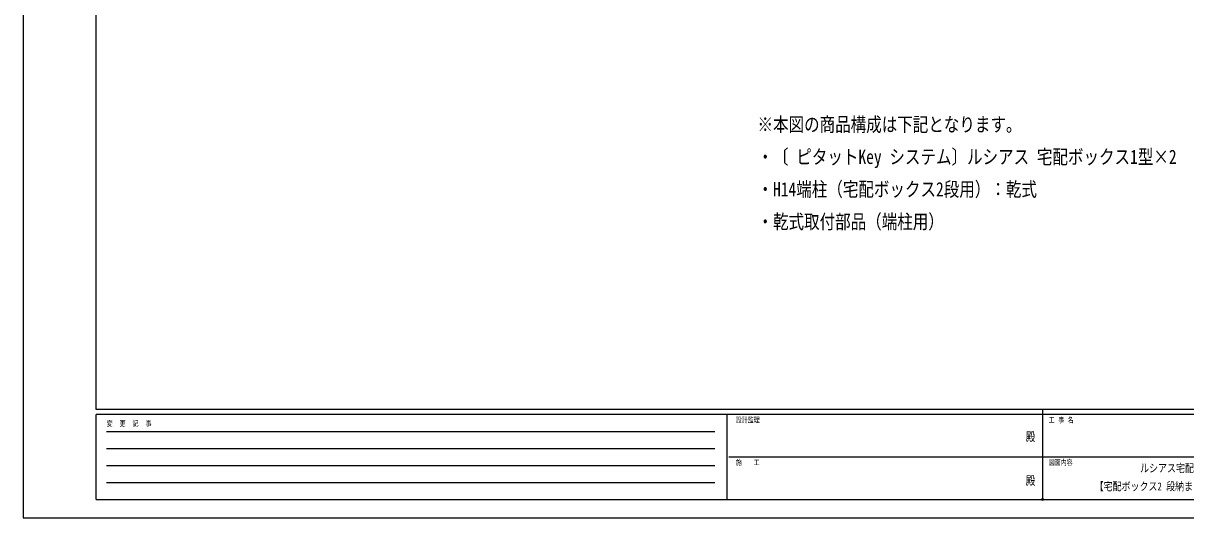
# Model space of a CAD drawing. Units: millimetres, scale not verified. Extents: x -4205 to 4205, y -2970 to 2970.
# Drawn here: x -4205 to 586, y -2970 to -935 of the extents above; entities that cross this region are included whole.
import ezdxf
from ezdxf.enums import TextEntityAlignment as Align

# ---------------------------------------------------------------- set-up
doc = ezdxf.new("R2010")
doc.units = ezdxf.units.MM
doc.header["$LTSCALE"] = 16
doc.header["$PDMODE"] = 32
doc.header["$PDSIZE"] = 8
doc.layers.add('0-1_USER1', color=3, linetype='Continuous')
doc.layers.add('0-6_YKK_ZWAK', color=7, linetype='Continuous')
doc.styles.add('ＭＳ ゴシック', font='')
doc.styles.get('ＭＳ ゴシック').set_extended_font_data('MS Gothic')

msp = doc.modelspace()

# ---------------------------------------------------------------- linework, layer by layer
at = {"layer": '0-6_YKK_ZWAK'}
for p, q in [((-3904.98, -2525), (-3904.98, 2775)), ((3895.02, -2525), (-3904.98, -2525)), ((-4.98, -2525), (-4.98, -2895)), ((-1304.98, -2545), (-3904.98, -2545)), ((-3904.98, -2895), (-3904.98, -2545)), ((-1304.98, -2545), (-1304.98, -2895)), ((-4.98, -2545), (-1304.98, -2545)), ((1295.02, -2545), (-4.98, -2545)), ((-3862.48, -2615), (-1354.98, -2615)), ((-3862.48, -2685), (-1354.98, -2685)), ((-1297.48, -2720), (-4.98, -2720)), ((-4.98, -2720), (1295.02, -2720)), ((-3862.48, -2755), (-1354.98, -2755)), ((-3862.48, -2825), (-1354.98, -2825)), ((-3904.98, -2895), (-1304.98, -2895)), ((-1304.98, -2895), (-4.98, -2895)), ((-4.98, -2895), (1295.02, -2895))]:
    msp.add_line(p, q, dxfattribs=at)
msp.add_lwpolyline([(-4205, -2970), (4205, -2970), (4205, 2970), (-4205, 2970)], close=True, dxfattribs=at)
msp.add_point((-4.98, -2895), dxfattribs=at)

# ---------------------------------------------------------------- texts
at = {"layer": '0-1_USER1', "style": 'ＭＳ ゴシック', "width": 0.8}
for s, height, p in [('※本図の商品構成は下記となります。', 58.65, (-1179, -1398)), ('・〔 ピタットKey システム〕ルシアス 宅配ボックス1型×2', 58.65, (-1179, -1531.33)), ('・H14端柱（宅配ボックス2段用）：乾式', 58.65, (-1179, -1664.67)), ('・乾式取付部品（端柱用）', 58.65, (-1179, -1798)), ('ルシアス宅配ボックス1型', 32.99, (397.82, -2792.5)), ('【宅配ボックス2 段納まり】【乾式納まり】', 32.99, (210.62, -2867.5))]:
    msp.add_text(s, height=height, dxfattribs=at).set_placement(p, align=Align.BOTTOM_LEFT)
at = {"layer": '0-6_YKK_ZWAK', "style": 'ＭＳ ゴシック', "width": 0.8}
for s, height, p in [('変  更  記  事', 21.99, (-3861.31, -2600)), ('設計監理', 21.99, (-1268.31, -2585)), ('工 事 名', 21.99, (21.27, -2585)), ('殿', 36.66, (-73.67, -2665.83)), ('施\u3000\u3000工', 21.99, (-1268.31, -2760)), ('図面内容', 21.99, (21.27, -2760)), ('殿', 36.66, (-73.67, -2845.83))]:
    msp.add_text(s, height=height, dxfattribs=at).set_placement(p, align=Align.BOTTOM_LEFT)

doc.saveas('drawing.dxf')
